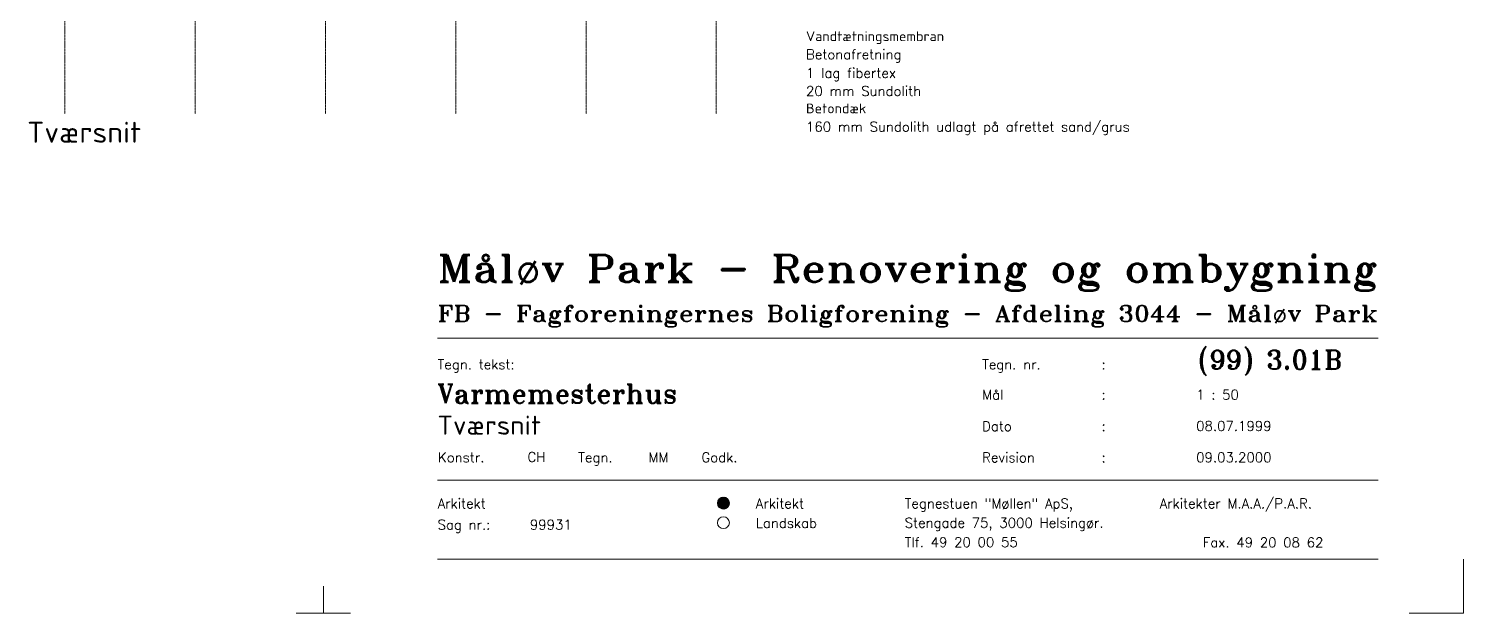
# Model space of a CAD drawing. Header units: millimetres. Extents: x -17350 to 3652, y -2474 to 12378.
# Drawn here: x -9563 to 3652, y -2472 to 2916 of the extents above; entities that cross this region are included whole.
import ezdxf
from ezdxf.enums import TextEntityAlignment as Align

# ---------------------------------------------------------------- set-up
doc = ezdxf.new("R2010")
doc.units = ezdxf.units.MM
doc.linetypes.add('CENTERLINE', pattern=[27, 20, -3, 1, -3])
doc.linetypes.add('HIDDEN', pattern=[0.375, 0.25, -0.125])
doc.layers.get('0').update_dxf_attribs({"lineweight": 9})
for name, color, linetype, lineweight in [('HOVED', 40, 'Continuous', 9), ('MODUL', 8, 'CENTERLINE', 9), ('TEKST', 4, 'Continuous', 9)]:
    doc.layers.add(name, color=color, linetype=linetype, lineweight=lineweight)
doc.styles.add('ROMANT', font='romant.shx')

# ---------------------------------------------------------------- blocks, each defined once
blk = doc.blocks.new('*X0')
at = {"color": 0}
for p, q in [((90145, 2712), (90260, 2826)), ((90146, 2730), (90241, 2825)), ((90147, 2696), (90276, 2824)), ((90151, 2682), (90290, 2821)), ((90152, 2753), (90218, 2820)), ((90156, 2669), (90302, 2816)), ((90162, 2658), (90314, 2809)), ((90170, 2647), (90324, 2802)), ((90178, 2638), (90333, 2794)), ((90187, 2630), (90342, 2784)), ((90198, 2623), (90349, 2774)), ((90209, 2616), (90355, 2762)), ((90222, 2611), (90360, 2750)), ((90236, 2608), (90364, 2735)), ((90252, 2606), (90365, 2719)), ((90271, 2607), (90364, 2701)), ((90295, 2614), (90358, 2677))]:
    blk.add_line(p, q, dxfattribs=at)
blk = doc.blocks.new('_30X42')
at = {"color": 1}
for p, q in [((420, 0), (420, 10)), ((210, 0), (210, 5)), ((205, 0), (215, 0)), ((410, 0), (420, 0))]:
    blk.add_line(p, q, dxfattribs=at)

msp = doc.modelspace()

# ---------------------------------------------------------------- linework, layer by layer
at = {"layer": 'HOVED', "linetype": 'Continuous'}
for p, q in [((2868, 63), (-5796, 63)), ((2868, -1245), (-5796, -1245)), ((2868, -1245), (-5796, -1245)), ((2868, -1973), (-5796, -1973))]:
    msp.add_line(p, q, dxfattribs=at)
at = {"layer": 'HOVED'}
for centre in [(-3164, -1457), (-3164, -1637)]:
    msp.add_circle(centre, 55, dxfattribs=at)
at = {"layer": 'MODUL', "linetype": 'CENTERLINE'}
for p, q in [((-9229, 10880), (-9229, 2131)), ((-8029, 10880), (-8029, 2131)), ((-6829, 10880), (-6829, 2131)), ((-5629, 10880), (-5629, 2131)), ((-4429, 10880), (-4429, 2131)), ((-3229, 10880), (-3229, 2131))]:
    msp.add_line(p, q, dxfattribs=at)

# ---------------------------------------------------------------- block references
at = {"layer": 'HOVED', "xscale": 0.5, "yscale": 0.5, "zscale": 0.5}
msp.add_blockref('*X0', (-48291, -2815), dxfattribs=at)
at = {"layer": 'TEKST', "xscale": 50, "yscale": 50, "zscale": 50}
msp.add_blockref('_30X42', (-17348, -2472), dxfattribs=at)

# ---------------------------------------------------------------- texts
at = {"layer": 'HOVED', "style": 'ROMANT'}
for s, height, p in [('Tværsnit', 192.5, (-9577, 1865)), ('(99) 3.01B', 175, (1207, -223)), ('Tegn. tekst:', 90, (-5796, -223)), ('Tegn. nr.', 90, (-781, -223)), (':', 90, (319, -223)), ('Varmemesterhus', 175, (-5798, -535)), ('Mål', 90, (-781, -502)), (':', 90, (319, -502)), ('1 : 50', 90, (1191, -502)), ('Tværsnit', 175, (-5798, -826)), ('Dato', 90, (-781, -793)), (':', 90, (319, -793)), ('08.07.1999', 90, (1191, -791)), ('Konstr.', 90, (-5793, -1080)), ('CH', 90, (-4968, -1077)), ('Tegn.', 90, (-4501, -1080)), ('MM', 90, (-3854, -1080)), ('Godk.', 90, (-3366, -1080)), ('Revision', 90, (-781, -1081)), (':', 90, (319, -1081)), ('09.03.2000', 90, (1191, -1080)), ('Arkitekt', 90, (-5796, -1505)), ('Arkitekt', 90, (-2865, -1505)), ('Tegnestuen "Møllen" ApS,', 90, (-1494, -1505)), ('Arkitekter M.A.A./P.A.R.', 90, (854, -1505)), ('Sag nr.:', 90, (-5796, -1700)), ('99931', 90, (-4946, -1700)), ('Landskab', 90, (-2865, -1685)), ('Stengade 75, 3000 Helsingør.', 90, (-1494, -1683)), ('Tlf. 49 20 00 55 ', 90, (-1494, -1862)), ('Fax. 49 20 08 62', 90, (1252, -1864))]:
    msp.add_text(s, height=height, dxfattribs=at).set_placement(p)
at = {"layer": 'HOVED', "linetype": 'HIDDEN', "style": 'ROMANT'}
for s, height, p, p2 in [('Måløv Park - Renovering og ombygning', 250.64, (-5796, 582), (2868, 582)), ('FB - Fagforeningernes Boligforening - Afdeling 3044 - Måløv Park', 147.46, (-5796, 217), (2868, 217))]:
    msp.add_text(s, height=height, dxfattribs=at).set_placement(p, p2, align=Align.ALIGNED)
at = {"layer": 'TEKST', "style": 'ROMANT'}
for s, p in [('Vandtætningsmembran', (-2403, 2801)), ('Betonafretning', (-2403, 2634)), ('1 lag fibertex', (-2403, 2463)), ('20 mm Sundolith', (-2403, 2296)), ('Betondæk', (-2403, 2136)), ('160 mm Sundolith udlagt på afrettet sand/grus', (-2403, 1967))]:
    msp.add_text(s, height=90, dxfattribs=at).set_placement(p)

doc.saveas('drawing.dxf')
